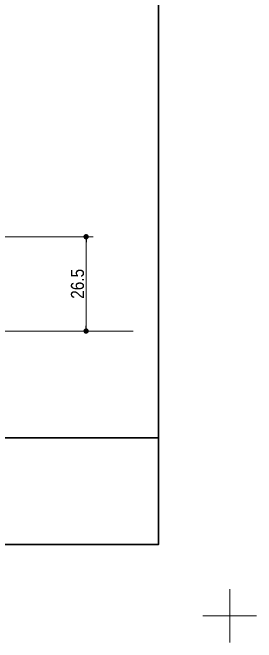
# Model space of a CAD drawing. Units: millimetres, scale not verified. Extents: x -6062 to 6062, y -3045 to 3045.
# Drawn here: x 1803 to 2488, y -3045 to -1275 of the extents above; entities that cross this region are included whole.
import ezdxf
from ezdxf.enums import TextEntityAlignment as Align

# ---------------------------------------------------------------- set-up
doc = ezdxf.new("R2010")
doc.units = ezdxf.units.MM
doc.header["$LTSCALE"] = 20
doc.header["$PDMODE"] = 32
doc.header["$PDSIZE"] = 10
for name, color, linetype, lineweight in [('0-0_1図面枠', 7, 'Continuous', 20), ('0-1_3一般', 7, 'Continuous', 15), ('0-2_2寸法-1', 7, 'Continuous', 15), ('0-3_0', 7, 'Continuous', 25)]:
    doc.layers.add(name, color=color, linetype=linetype, lineweight=lineweight)
doc.layers.add('0-4_Defpoints', color=7, linetype='Continuous')
doc.styles.add('ＭＳ Ｐゴシック', font='')
doc.styles.get('ＭＳ Ｐゴシック').set_extended_font_data('MS PGothic')

# ---------------------------------------------------------------- blocks, each defined once
blk = doc.blocks.new('グループ')
at = {"layer": '0-0_1図面枠', "lineweight": 15}
for p, q in [((84000, -57900), (84000, -60900)), ((85500, -59400), (82500, -59400))]:
    blk.add_line(p, q, dxfattribs=at)
blk = doc.blocks.new('グループ-2')
at = {"layer": '0-0_1図面枠', "lineweight": 35}
blk.add_line((-80000, -49400), (80000, -49400), dxfattribs=at)
blk.add_lwpolyline([(-80000, 55400), (80000, 55400), (80000, -55400), (-80000, -55400)], close=True, dxfattribs=at)
blk = doc.blocks.new('図面枠')
at = {"layer": '0-0_1図面枠'}
for name in ['グループ', 'グループ-2']:
    blk.add_blockref(name, (0, 0), dxfattribs=at)
blk = doc.blocks.new('グループ-21')
at = {"layer": '0-1_3一般', "lineweight": 5}
blk.add_lwpolyline([(45195.8, -43400), (59183.9, -43400), (78583.9, -43400)], dxfattribs=at)
blk = doc.blocks.new('グループ-23')
at = {"layer": '0-1_3一般'}
blk.add_blockref('グループ-21', (0, 0), dxfattribs=at)
blk = doc.blocks.new('_Dot')
at = {"layer": '0-3_0'}
blk.add_line((-10, 0), (-20, 0), dxfattribs=at)
for points in [[(0, 0), (-10, 0), (-9.92, 1.25)], [(0, 0), (-9.92, -1.25), (-10, 0)], [(0, 0), (-9.92, 1.25), (-9.69, 2.49)], [(0, 0), (-9.69, -2.49), (-9.92, -1.25)], [(0, 0), (-9.69, 2.49), (-9.3, 3.68)], [(0, 0), (-9.3, -3.68), (-9.69, -2.49)], [(0, 0), (-9.3, 3.68), (-8.76, 4.82)], [(0, 0), (-8.76, -4.82), (-9.3, -3.68)], [(0, 0), (-8.76, 4.82), (-8.09, 5.88)], [(0, 0), (-8.09, -5.88), (-8.76, -4.82)], [(0, 0), (-8.09, 5.88), (-7.29, 6.85)], [(0, 0), (-7.29, -6.85), (-8.09, -5.88)], [(0, 0), (-7.29, 6.85), (-6.37, 7.71)], [(0, 0), (-6.37, -7.71), (-7.29, -6.85)], [(0, 0), (-6.37, 7.71), (-5.36, 8.44)], [(0, 0), (-5.36, -8.44), (-6.37, -7.71)], [(0, 0), (-5.36, 8.44), (-4.26, 9.05)], [(0, 0), (-4.26, -9.05), (-5.36, -8.44)], [(0, 0), (-4.26, 9.05), (-3.09, 9.51)], [(0, 0), (-3.09, -9.51), (-4.26, -9.05)], [(0, 0), (-3.09, 9.51), (-1.87, 9.82)], [(0, 0), (-1.87, -9.82), (-3.09, -9.51)], [(0, 0), (-1.87, 9.82), (-0.63, 9.98)], [(0, 0), (-0.63, -9.98), (-1.87, -9.82)], [(0, 0), (-0.63, 9.98), (0.63, 9.98)], [(0, 0), (0.63, -9.98), (-0.63, -9.98)], [(0, 0), (0.63, 9.98), (1.87, 9.82)], [(0, 0), (1.87, 9.82), (3.09, 9.51)], [(0, 0), (3.09, 9.51), (4.26, 9.05)], [(0, 0), (4.26, 9.05), (5.36, 8.44)], [(0, 0), (5.36, 8.44), (6.37, 7.71)], [(0, 0), (6.37, 7.71), (7.29, 6.85)], [(0, 0), (7.29, 6.85), (8.09, 5.88)], [(0, 0), (8.09, 5.88), (8.76, 4.82)], [(0, 0), (8.76, 4.82), (9.3, 3.68)], [(0, 0), (9.3, 3.68), (9.69, 2.49)], [(0, 0), (9.69, 2.49), (9.92, 1.25)], [(0, 0), (9.92, 1.25), (10, 0)], [(0, 0), (1.87, -9.82), (0.63, -9.98)], [(0, 0), (3.09, -9.51), (1.87, -9.82)], [(0, 0), (4.26, -9.05), (3.09, -9.51)], [(0, 0), (5.36, -8.44), (4.26, -9.05)], [(0, 0), (6.37, -7.71), (5.36, -8.44)], [(0, 0), (7.29, -6.85), (6.37, -7.71)], [(0, 0), (8.09, -5.88), (7.29, -6.85)], [(0, 0), (8.76, -4.82), (8.09, -5.88)], [(0, 0), (9.3, -3.68), (8.76, -4.82)], [(0, 0), (9.69, -2.49), (9.3, -3.68)], [(0, 0), (9.92, -1.25), (9.69, -2.49)], [(0, 0), (10, 0), (9.92, -1.25)]]:
    blk.add_solid(points, dxfattribs=at)

msp = doc.modelspace()

# ---------------------------------------------------------------- linework, layer by layer
at = {"layer": '0-2_2寸法-1'}
for p, q in [((1706.69, -1905), (2029.43, -1905)), ((2009.43, -1920.01), (2009.43, -2154.99)), ((2029.43, -2170), (2029.63, -2170))]:
    msp.add_line(p, q, dxfattribs=at)
at = {"layer": '0-4_Defpoints'}
msp.add_point((2009.43, -2170), dxfattribs=at)

# ---------------------------------------------------------------- block references
at = {"layer": '0-0_1図面枠', "xscale": 0.05, "yscale": 0.05}
msp.add_blockref('図面枠', (-1787.5, 0), dxfattribs=at)
at = {"layer": '0-1_3一般', "xscale": 0.05, "yscale": 0.05}
msp.add_blockref('グループ-23', (-1787.5, 0), dxfattribs=at)
at = {"layer": '0-2_2寸法-1', "xscale": 0.7503418, "yscale": 0.7503418}
for p, rotation in [((2009.43, -1905), 90), ((2009.43, -2170), 270)]:
    msp.add_blockref('_Dot', p, dxfattribs=dict(at, rotation=rotation))

# ---------------------------------------------------------------- texts
at = {"layer": '0-2_2寸法-1', "style": 'ＭＳ Ｐゴシック', "width": 0.9}
msp.add_text('26.5', height=36.66, rotation=90, dxfattribs=at).set_placement((2014.48, -2079.38), align=Align.BOTTOM_LEFT)

doc.saveas('drawing.dxf')
